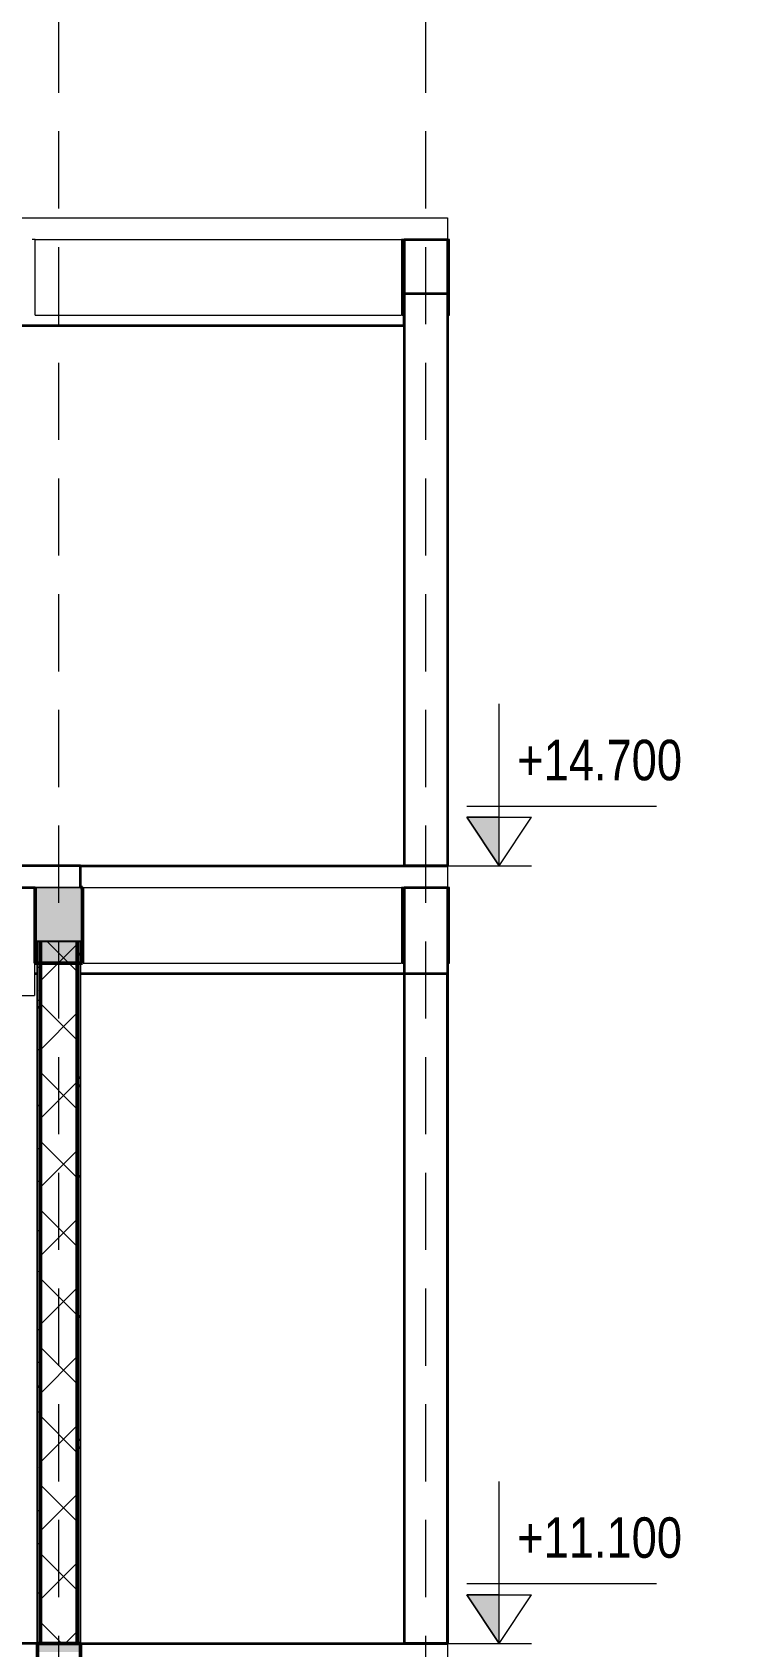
# Model space of a CAD drawing. Header units: millimetres. Extents: x -31177 to 43935, y -145912 to 20306.
# Drawn here: x 13077 to 16289, y -93915 to -86440 of the extents above; entities that cross this region are included whole.
import ezdxf

# ---------------------------------------------------------------- set-up
doc = ezdxf.new("R2010")
doc.units = ezdxf.units.MM
doc.linetypes.add('Hidden', pattern=[535.78125, 357.1875, -178.59375])
for name, color, linetype, lineweight in [('A-FLOR', 7, 'Continuous', 18), ('A-FLOR-LEVL', 8, 'Continuous', 9), ('A-FLOR-PATT', 8, 'Continuous', 50), ('A-WALL', 7, 'Continuous', 35), ('A-WALL-PATT', 8, 'Continuous', 25), ('S-BEAM', 7, 'Continuous', 18), ('S-COLS', 7, 'Continuous', 35), ('S-FNDN', 7, 'Continuous', 18), ('S-GRID', 1, 'Continuous', 9)]:
    doc.layers.add(name, color=color, linetype=linetype, lineweight=lineweight)
doc.styles.add('Arial', font='arial.ttf', dxfattribs={"width": 0.8, "height": 187.5})
pattern_1 = [(0, (15767.206, -98999.29), (304.8, 76.2), [25.146, -203.454, 25.146, -203.454, -1219.2]), (0, (15767.206, -98999.29), (304.8, 76.2), [-457.2, 25.146, -432.054, 25.146, -203.454, -533.4]), (0, (15767.206, -98999.29), (304.8, 76.2), [-1143, 25.146, -127.254, 25.146, -355.854]), (120, (15881.506, -98961.19), (-218.39114, 225.86454), [25.146, -203.454, 25.146, -203.454, -1219.2]), (120, (15881.506, -98961.19), (-218.39114, 225.86454), [-457.2, 25.146, -432.054, 25.146, -203.454, -533.4]), (120, (15881.506, -98961.19), (-218.39114, 225.86454), [-1143, 25.146, -127.254, 25.146, -355.854]), (240, (15919.606, -98808.79), (-86.40886, -302.06454), [25.146, -203.454, 25.146, -203.454, -1219.2]), (240, (15919.606, -98808.79), (-86.40886, -302.06454), [-457.2, 25.146, -432.054, 25.146, -203.454, -533.4]), (240, (15919.606, -98808.79), (-86.40886, -302.06454), [-1143, 25.146, -127.254, 25.146, -355.854])]

# ---------------------------------------------------------------- blocks, each defined once
blk = doc.blocks.new('M_Concrete-Rectangular-Column - COT200X200-V7-MẶT CẮT 4-4')
at = {"layer": 'S-COLS'}
for p, q in [((14800, 14600), (15000, 14600)), ((14800, 14600), (14800, 11100)), ((15000, 14600), (15000, 11100)), ((15000, 11100), (14800, 11100))]:
    blk.add_line(p, q, dxfattribs=at)
blk = doc.blocks.new('M_Concrete-Rectangular-Column - COT200X200-2391841-MẶT CẮT 4-4')
at = {"layer": 'S-COLS'}
for p, q in [((14800, 17600), (15000, 17600)), ((14800, 17600), (14800, 14700)), ((15000, 17600), (15000, 14700)), ((15000, 14700), (14800, 14700))]:
    blk.add_line(p, q, dxfattribs=at)
blk = doc.blocks.new('Level - 000_-1742766-MẶT CẮT 4-4')
at = {"layer": 'A-FLOR-LEVL'}
blk.add_hatch(color=256, dxfattribs=at).paths.add_polyline_path([(-15698.6, 4125), (-15698.6, 3900), (-15548.6, 4125)])
for p, q in [((-15698.6, 3900), (-15698.6, 4650)), ((-15548.6, 4177.2), (-16427.5, 4177.2)), ((-15698.6, 3900), (-15848.6, 4125)), ((-15548.6, 4125), (-15848.6, 4125)), ((-15698.6, 3900), (-15548.6, 4125)), ((-15698.6, 4125), (-15548.6, 4125)), ((-15548.6, 4125), (-15698.6, 3900)), ((-15698.6, 3900), (-15698.6, 4125)), ((-15548.6, 3900), (-15848.6, 3900))]:
    blk.add_line(p, q, dxfattribs=at)

msp = doc.modelspace()

# ---------------------------------------------------------------- hatches: boundary and pattern name
at = {"layer": 'A-FLOR-PATT'}
h = msp.add_hatch(color=256, dxfattribs=at)
h.paths.add_polyline_path([(7210.4, -93940), (7902.6, -93940), (7902.6, -93900), (-98.2, -93900), (-98.2, -93940), (5904.7, -93940)])
h.paths.add_polyline_path([(13249.1, -93940), (13300.1, -93940), (13300.1, -93900), (13100.9, -93900), (13100.9, -93940), (13167.5, -93940)])
h.paths.add_polyline_path([(9501.7, -93940), (9501.7, -93900), (9401.7, -93900), (9401.7, -93940), (9495.3, -93940)])
at = {"layer": 'A-WALL-PATT', "lineweight": 18}
h = msp.add_hatch(dxfattribs=at)
h.set_pattern_fill('FP_2', color=256, style=0, pattern_type=2)
h.set_pattern_definition(pattern_1)
h.paths.add_polyline_path([(13115, -93900), (13115, -90650), (13100, -90650), (13100, -93900)])
h = msp.add_hatch(dxfattribs=at)
h.set_pattern_fill('FP_3', color=256, style=0, pattern_type=2)
h.set_pattern_definition([(45, (15767.2, -98999.3), (-159.099, 159.099), []), (135, (15767.2, -98999.3), (-159.099, -159.099), [])])
h.paths.add_polyline_path([(13249.1, -93900), (13285, -93900), (13285, -90650), (13115, -90650), (13115, -93900)])
h = msp.add_hatch(dxfattribs=at)
h.set_pattern_fill('FP_2', color=256, style=0, pattern_type=2)
h.set_pattern_definition(pattern_1)
h.paths.add_polyline_path([(13300, -93900), (13300, -90650), (13285, -90650), (13285, -93900)])
at = {"layer": 'S-BEAM'}
msp.add_hatch(color=256, dxfattribs=at).paths.add_polyline_path([(13310, -90750), (13310, -90400), (13090, -90400), (13090, -90750), (13300, -90750)])

# ---------------------------------------------------------------- linework, layer by layer
at = {"layer": 'A-FLOR', "color": 250, "lineweight": 50}
for p, q in [((13300.1, -93900), (13100.9, -93900)), ((13100.9, -93900), (13100.9, -94050)), ((13300.1, -94050), (13300.1, -93900))]:
    msp.add_line(p, q, dxfattribs=at)
at = {"layer": 'A-FLOR-LEVL', "linetype": 'Hidden'}
for p, q in [((-6459.4, -90300), (15240, -90300)), ((-6459.4, -93900), (15240, -93900))]:
    msp.add_line(p, q, dxfattribs=at)
at = {"layer": 'A-WALL'}
for p, q in [((14800, -87800), (14800, -87650)), ((14800, -87650), (15000, -87650)), ((15000, -87650), (15000, -90300)), ((14800, -87800), (7700, -87800)), ((13300, -90300), (15000, -90300)), ((13100, -90800), (13087.3, -90800)), ((15000, -90800), (13300, -90800)), ((15000, -93900), (15000, -90800)), ((13300.1, -93900), (15000, -93900))]:
    msp.add_line(p, q, dxfattribs=at)
at = {"layer": 'A-WALL', "lineweight": 25}
for p, q in [((13100, -90650), (13100, -93900)), ((13300, -90650), (13100, -90650)), ((13300, -93900), (13300, -90650))]:
    msp.add_line(p, q, dxfattribs=at)
at = {"layer": 'A-WALL', "lineweight": 50}
for p, q in [((13115, -93900), (13115, -90650)), ((13285, -93900), (13285, -90650))]:
    msp.add_line(p, q, dxfattribs=at)
at = {"layer": 'S-BEAM'}
for p, q in [((13090, -87750), (13090, -87400)), ((13090, -87400), (14787.3, -87400)), ((14787.3, -87400), (14787.3, -87750)), ((14790, -87400), (14790, -87750)), ((15010, -87400), (15000, -87400)), ((15010, -87750), (15010, -87400)), ((13090, -87750), (14787.3, -87750)), ((14790, -87750), (14800, -87750)), ((15000, -87750), (15010, -87750)), ((13087.3, -90400), (13087.3, -90900)), ((13300, -90400), (13090, -90400)), ((13312.7, -90750), (13312.7, -90400)), ((13312.7, -90400), (14787.3, -90400)), ((14787.3, -90400), (14787.3, -90750)), ((14800, -90400), (14790, -90400)), ((14790, -90400), (14790, -90750)), ((15010, -90400), (15000, -90400)), ((15010, -90750), (15010, -90400)), ((13312.7, -90750), (14787.3, -90750)), ((14790, -90750), (14800, -90750)), ((15000, -90750), (15010, -90750)), ((9500, -90900), (13087.3, -90900))]:
    msp.add_line(p, q, dxfattribs=at)
at = {"layer": 'S-BEAM', "lineweight": 50}
for p, q in [((13090, -90400), (13090, -90750)), ((13310, -90400), (13300, -90400)), ((13310, -90750), (13310, -90400)), ((13090, -90750), (13310, -90750))]:
    msp.add_line(p, q, dxfattribs=at)
at = {"layer": 'S-FNDN'}
for p, q in [((7700, -87300), (15000, -87300)), ((15000, -87300), (15000, -87400)), ((13090, -87400), (13077.3, -87400)), ((15000, -87400), (14787.3, -87400)), ((15000, -90300), (15000, -90400)), ((13090, -90400), (13300, -90400)), ((13312.7, -90400), (13310, -90400)), ((14790, -90400), (14787.3, -90400)), ((15000, -93900), (15000, -94000))]:
    msp.add_line(p, q, dxfattribs=at)
at = {"layer": 'S-FNDN', "lineweight": 35}
for p, q in [((13300, -90300), (4800, -90300)), ((13300, -90400), (13300, -90300)), ((7910, -90400), (13090, -90400)), ((13100.9, -93900), (-100, -93900)), ((13300, -94000), (13300, -93900))]:
    msp.add_line(p, q, dxfattribs=at)
at = {"layer": 'S-GRID', "linetype": 'Hidden'}
for p, q in [((13200, -108151.5), (13200, -82585.4)), ((14900, -108151.5), (14900, -82585.4))]:
    msp.add_line(p, q, dxfattribs=at)

# ---------------------------------------------------------------- block references
at = {"layer": 'A-FLOR-LEVL', "extrusion": (0, 0, -1)}
for p in [(458.6, -94200), (458.6, -97800)]:
    msp.add_blockref('Level - 000_-1742766-MẶT CẮT 4-4', p, dxfattribs=at)
at = {"layer": 'S-COLS'}
for name in ['M_Concrete-Rectangular-Column - COT200X200-2391841-MẶT CẮT 4-4', 'M_Concrete-Rectangular-Column - COT200X200-V7-MẶT CẮT 4-4']:
    msp.add_blockref(name, (0, -105000), dxfattribs=at)

# ---------------------------------------------------------------- next in the draw order: texts
at = {"layer": 'A-FLOR-LEVL', "char_height": 187.5, "width": 918.734, "attachment_point": 1, "style": 'Arial', "bg_fill": 3, "box_fill_scale": 1.25, "bg_fill_color": 256, "bg_fill_true_color": 13158600, "bg_fill_transparency": 0}
for s, insert in [('+14.700', (15323.4, -89716)), ('+11.100', (15323.4, -93316))]:
    msp.add_mtext(s, dxfattribs=dict(at, insert=insert))

# ---------------------------------------------------------------- next in the draw order: texts
for s, insert in [('+14.700', (15323.4, -89716)), ('+11.100', (15323.4, -93316))]:
    msp.add_mtext(s, dxfattribs=dict(at, insert=insert))

doc.saveas('drawing.dxf')
